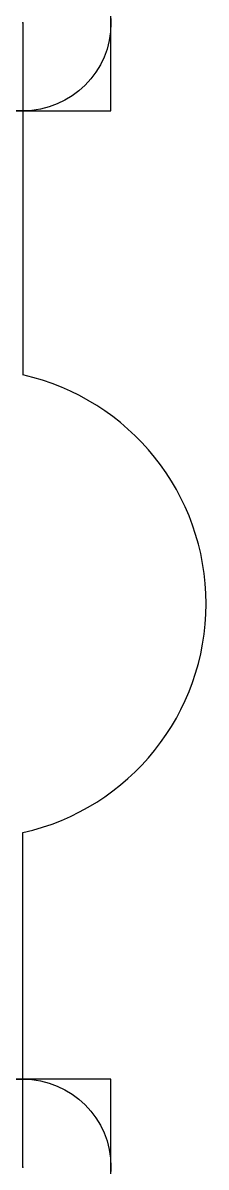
# Model space of a CAD drawing. Extents: x -9 to -7.96, y -3.2 to 3.3.
import ezdxf

# ---------------------------------------------------------------- set-up
doc = ezdxf.new("R2010")
doc.units = 0
doc.header["$LTSCALE"] = 10
doc.header["$MEASUREMENT"] = 0
doc.header["$PDMODE"] = 96
doc.header["$PDSIZE"] = 1
doc.layers.get('0').update_dxf_attribs({"linetype": 'CONTINUOUS'})
doc.layers.add('C', color=7, linetype='CONTINUOUS')

msp = doc.modelspace()

# ---------------------------------------------------------------- linework, layer by layer
for points in [[(-9, 3.3), (-9, 1.3)], [(-9, -3.2), (-9, -1.3)]]:
    msp.add_lwpolyline(points)
msp.add_lwpolyline([(-9, -1.3, 0.8), (-9, 1.3)], format="xyb")
at = {"layer": 'C', "color": 1}
msp.add_point((-9, 3.3), dxfattribs=at)
at = {"layer": 'C', "color": 2}
msp.add_point((-9, -3.2), dxfattribs=at)

doc.saveas('drawing.dxf')
